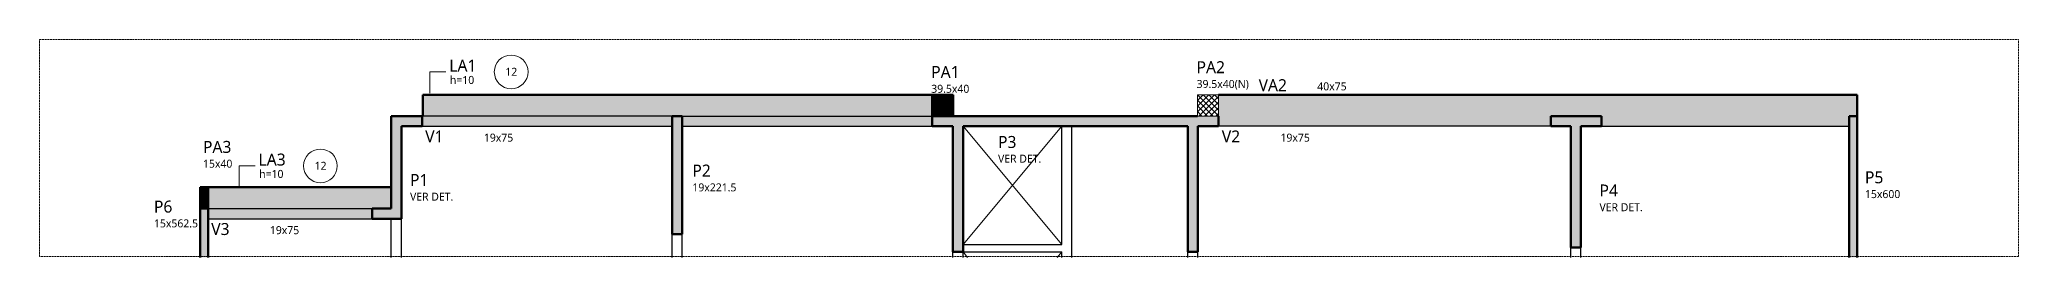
# Model space of a CAD drawing. Header units: centimetres. Extents: x -1981 to 73905, y -3196 to 88043.
# Drawn here: x 44725 to 48435, y 442 to 851 of the extents above; entities that cross this region are included whole.
import ezdxf

# ---------------------------------------------------------------- set-up
doc = ezdxf.new("R2010")
doc.units = ezdxf.units.CM
doc.linetypes.add('Hidden', pattern=[0.714375, 0.47625, -0.238125])
doc.layers.add('A-DETL', color=7, linetype='Continuous', lineweight=18, true_color=0x00a600)
for name, color, linetype, lineweight in [('A-DETL-GENF', 7, 'Continuous', 18), ('A-FLOR', 7, 'Continuous', 25), ('A-FLOR-IDEN', 7, 'Continuous', 9), ('S-BEAM', 7, 'Continuous', 25), ('S-BEAM-IDEN', 7, 'Continuous', 9), ('S-COLS', 7, 'Continuous', 25), ('S-COLS-IDEN', 7, 'Continuous', 9)]:
    doc.layers.add(name, color=color, linetype=linetype, lineweight=lineweight)
doc.styles.add('Gadugi', font='gadugi.ttf', dxfattribs={"height": 15})
doc.styles.add('Gadugi_2', font='gadugi.ttf', dxfattribs={"height": 0.2})
doc.styles.add('Gadugi_3', font='gadugi.ttf', dxfattribs={"height": 22.5})

# ---------------------------------------------------------------- blocks, each defined once
blk = doc.blocks.new('TQS - Pilar Polig_5 - TQS Column-3763471-DM G 008 - DETALHE NORTE PAV 12')
at = {"layer": 'S-COLS', "true_color": 0x808080}
blk.add_hatch(color=8, dxfattribs=at).paths.add_polyline_path([(-9.3, 150.1), (-9.3, -77.5), (-48, -77.5), (-48, -96.5), (47, -96.5), (47, -77.5), (9.7, -77.5), (9.7, 150.1)], flags=0)
at = {"layer": 'S-COLS', "lineweight": 50}
for p, q in [((-9.3, -77.5), (-9.3, 150.1)), ((-9.3, 150.1), (9.7, 150.1)), ((9.7, 150.1), (9.7, -77.5)), ((-48, -96.5), (-48, -77.5)), ((-48, -77.5), (-9.3, -77.5)), ((47, -96.5), (-48, -96.5)), ((9.7, -77.5), (47, -77.5)), ((47, -77.5), (47, -96.5))]:
    blk.add_line(p, q, dxfattribs=at)
blk = doc.blocks.new('PED_TAG_PILAR_R04 - PILAR VER DET_-2523782-DM G 008 - DETALHE NORTE PAV 12')
at = {"layer": 'S-COLS-IDEN', "insert": (0.115, -0.633), "char_height": 0.2, "width": 1.37089, "attachment_point": 1, "style": 'Gadugi_2'}
blk.add_mtext('VER DET.', dxfattribs=at)
blk = doc.blocks.new('PED_TAG_LAJE_R03 - TÍTULO_ESPESSURA_REBAIXO _LADO_-2582900-DM G 008 - DETALHE NORTE PAV 12')
at = {"layer": 'A-FLOR-IDEN'}
blk.add_circle((1.073, 0), 0.421, dxfattribs=at)

msp = doc.modelspace()

# ---------------------------------------------------------------- hatches: boundary and pattern name
at = {"layer": 'A-DETL-GENF', "true_color": 0x0000ff}
h = msp.add_hatch(dxfattribs=at)
h.set_pattern_fill('FP_6', color=5, style=0, pattern_type=2)
h.set_pattern_definition([(45, (46784.5934, 1516), (-5.3033, 5.3033), []), (135, (46784.5934, 1516), (-5.3033, -5.3033), [])])
h.paths.add_polyline_path([(46935.25, 707.12), (46935.25, 747.12), (46895.75, 747.12), (46895.75, 707.12)], flags=0)
at = {"layer": 'A-FLOR', "true_color": 0xffffcc}
for points in [[(45929.73, 707.12), (46398.25, 707.12), (46398.25, 747.12), (45443.75, 747.12), (45443.75, 707.12), (45910.73, 707.12)], [(45384.23, 533.55), (45384.23, 573.55), (45040.73, 573.55), (45040.73, 533.55), (45348.48, 533.55)]]:
    msp.add_hatch(color=7, dxfattribs=at).paths.add_polyline_path(points, flags=0)
at = {"layer": 'S-BEAM', "true_color": 0xffffcc}
for points in [[(48132.74, 707.12), (48132.75, 707.12), (48132.74, 747.12), (46935.25, 747.12), (46935.25, 707.12), (48117.74, 707.12)], [(45441.98, 688.12), (45910.73, 688.12), (45910.73, 707.12), (45441.98, 707.12)], [(45929.73, 688.12), (46398.48, 688.12), (46398.48, 707.12), (45929.73, 707.12)], [(47558.49, 688.12), (47558.49, 707.12), (46935.47, 707.12), (46935.47, 688.12)], [(47653.49, 688.12), (48117.74, 688.12), (48117.74, 707.12), (47653.49, 707.12)], [(45348.48, 514.55), (45348.48, 533.55), (45040.73, 533.55), (45040.73, 514.55)]]:
    msp.add_hatch(color=7, dxfattribs=at).paths.add_polyline_path(points, flags=0)
at = {"layer": 'S-COLS', "true_color": 0x808080}
for points in [[(46437.75, 707.12), (46437.75, 747.12), (46398.25, 747.12), (46398.25, 707.12)], [(45348.48, 514.55), (45403.23, 514.55), (45403.23, 688.12), (45441.98, 688.12), (45441.98, 707.12), (45384.23, 707.12), (45384.23, 533.55), (45348.48, 533.55)], [(45929.73, 485.65), (45929.73, 707.12), (45910.73, 707.12), (45910.73, 485.65)], [(46896.73, 452.12), (46896.73, 688.12), (46935.47, 688.12), (46935.47, 707.12), (46398.48, 707.12), (46398.48, 688.12), (46437.23, 688.12), (46437.23, 452.12), (46456.23, 452.12), (46456.23, 688.12), (46877.73, 688.12), (46877.73, 452.12)], [(48132.74, 441.9), (48132.74, 707.12), (48117.74, 707.12), (48117.74, 441.9)], [(45040.73, 533.55), (45040.73, 573.55), (45025.73, 573.55), (45025.73, 533.55)], [(45040.73, 441.9), (45040.73, 533.55), (45025.73, 533.55), (45025.73, 441.9)]]:
    msp.add_hatch(color=8, dxfattribs=at).paths.add_polyline_path(points, flags=0)

# ---------------------------------------------------------------- linework, layer by layer
at = {"layer": 'A-DETL', "color": 7, "linetype": 'Hidden'}
for p, q in [((44724.95, 850.56), (44724.95, 443.56)), ((48434.95, 850.56), (44724.95, 850.56)), ((48434.95, 443.56), (48434.95, 850.56)), ((44724.95, 443.56), (48434.95, 443.56))]:
    msp.add_line(p, q, dxfattribs=at)
at = {"layer": 'A-DETL', "color": 7}
for p, q in [((45456.71, 749.86), (45456.71, 789.86)), ((45456.71, 789.86), (45486.71, 789.86)), ((46935.25, 747.12), (46895.75, 747.12)), ((46895.75, 747.12), (46895.75, 707.12)), ((46935.25, 707.12), (46935.25, 747.12)), ((46895.75, 707.12), (46935.25, 707.12)), ((46641.23, 466.12), (46456.23, 688.12)), ((46641.23, 688.12), (46456.23, 466.12)), ((45099.08, 573.55), (45099.08, 613.55)), ((45099.08, 613.55), (45129.08, 613.55)), ((46456.23, 452.12), (46464.71, 441.9)), ((46632.75, 441.9), (46641.23, 452.12))]:
    msp.add_line(p, q, dxfattribs=at)
at = {"layer": 'A-FLOR', "color": 190, "lineweight": 70, "true_color": 0x8000ff}
for p, q in [((45443.75, 707.12), (45443.75, 747.12)), ((45443.75, 747.12), (46398.25, 747.12)), ((45040.73, 573.55), (45384.23, 573.55))]:
    msp.add_line(p, q, dxfattribs=at)
at = {"layer": 'S-BEAM', "color": 190, "lineweight": 70, "true_color": 0x8000ff}
for p in [(46935.25, 747.12), (48132.75, 707.12)]:
    msp.add_line(p, (48132.75, 747.12), dxfattribs=at)
at = {"layer": 'S-BEAM'}
for p, q in [((45910.73, 707.12), (45441.98, 707.12)), ((45929.73, 707.12), (46398.25, 707.12)), ((45441.98, 688.12), (45910.73, 688.12)), ((45929.73, 688.12), (46398.48, 688.12)), ((46641.23, 466.12), (46641.23, 688.12)), ((46660.23, 441.9), (46660.23, 688.12)), ((47558.49, 688.12), (46935.47, 688.12)), ((47653.49, 688.12), (48117.74, 688.12)), ((45040.73, 533.55), (45348.48, 533.55)), ((45040.73, 514.55), (45348.48, 514.55)), ((45384.23, 441.9), (45384.23, 514.55)), ((45403.23, 441.9), (45403.23, 514.55)), ((45910.73, 441.9), (45910.73, 485.65)), ((45929.73, 441.9), (45929.73, 485.65)), ((46437.23, 441.9), (46437.23, 452.12)), ((46456.23, 466.12), (46641.23, 466.12)), ((46456.23, 441.9), (46456.23, 452.12)), ((46456.23, 452.12), (46641.23, 452.12)), ((46641.23, 441.9), (46641.23, 452.12)), ((46877.73, 441.9), (46877.73, 452.12)), ((46896.73, 441.9), (46896.73, 452.12)), ((47595.74, 441.9), (47595.74, 460.55)), ((47614.74, 441.9), (47614.74, 460.55))]:
    msp.add_line(p, q, dxfattribs=at)
at = {"layer": 'S-COLS', "color": 190, "lineweight": 70, "true_color": 0x8000ff}
for p, q in [((46398.25, 707.12), (46398.25, 747.12)), ((46398.25, 747.12), (46437.75, 747.12)), ((46437.75, 747.12), (46437.75, 707.12)), ((46437.75, 707.12), (46398.25, 707.12)), ((45025.73, 533.55), (45025.73, 573.55)), ((45025.73, 573.55), (45040.73, 573.55)), ((45040.73, 573.55), (45040.73, 533.55)), ((45040.73, 533.55), (45025.73, 533.55))]:
    msp.add_line(p, q, dxfattribs=at)
at = {"layer": 'S-COLS', "lineweight": 50}
for p, q in [((45384.23, 533.55), (45384.23, 707.12)), ((45384.23, 707.12), (45441.98, 707.12)), ((45441.98, 707.12), (45441.98, 688.12)), ((45910.73, 485.65), (45910.73, 707.12)), ((45910.73, 707.12), (45929.73, 707.12)), ((45929.73, 707.12), (45929.73, 485.65)), ((46398.48, 707.12), (46895.75, 707.12)), ((46398.48, 688.12), (46398.48, 707.12)), ((46935.25, 707.12), (46935.47, 707.12)), ((46935.47, 707.12), (46935.47, 688.12)), ((48117.74, 441.9), (48117.74, 707.12)), ((48117.74, 707.12), (48132.74, 707.12)), ((48132.74, 707.12), (48132.74, 441.9)), ((45441.98, 688.12), (45403.23, 688.12)), ((45403.23, 688.12), (45403.23, 514.55)), ((46437.23, 688.12), (46398.48, 688.12)), ((46437.23, 452.12), (46437.23, 688.12)), ((46877.73, 688.12), (46456.23, 688.12)), ((46456.23, 688.12), (46456.23, 452.12)), ((46877.73, 452.12), (46877.73, 688.12)), ((46935.47, 688.12), (46896.73, 688.12)), ((46896.73, 688.12), (46896.73, 452.12)), ((45025.73, 441.9), (45025.73, 533.55)), ((45025.73, 533.55), (45040.73, 533.55)), ((45040.73, 533.55), (45040.73, 441.9)), ((45348.48, 514.55), (45348.48, 533.55)), ((45348.48, 533.55), (45384.23, 533.55)), ((45403.23, 514.55), (45348.48, 514.55)), ((45929.73, 485.65), (45910.73, 485.65)), ((46456.23, 452.12), (46437.23, 452.12)), ((46896.73, 452.12), (46877.73, 452.12))]:
    msp.add_line(p, q, dxfattribs=at)

# ---------------------------------------------------------------- block references
at = {"layer": 'A-FLOR-IDEN', "xscale": 74.99999999999996, "yscale": 74.99999999999996, "zscale": 74.99999999999996}
for p in [(45528.64, 789.91), (45171.02, 613.59)]:
    msp.add_blockref('PED_TAG_LAJE_R03 - TÍTULO_ESPESSURA_REBAIXO _LADO_-2582900-DM G 008 - DETALHE NORTE PAV 12', p, dxfattribs=at)
at = {"layer": 'S-COLS', "rotation": 180}
msp.add_blockref('TQS - Pilar Polig_5 - TQS Column-3763471-DM G 008 - DETALHE NORTE PAV 12', (47605.46, 610.64), dxfattribs=at)
at = {"layer": 'S-COLS-IDEN', "xscale": 74.99999999999996, "yscale": 74.99999999999996, "zscale": 74.99999999999996}
for p in [(46513.29, 682.07), (45410.9, 610.83), (47640.91, 591.08)]:
    msp.add_blockref('PED_TAG_PILAR_R04 - PILAR VER DET_-2523782-DM G 008 - DETALHE NORTE PAV 12', p, dxfattribs=at)

# ---------------------------------------------------------------- texts
at = {"layer": 'A-FLOR-IDEN', "attachment_point": 1}
for s, insert, char_height, width, style in [('h=10', (45494.25, 782.34), 15, 59.5253, 'Gadugi'), ('LA1', (45493.07, 813.06), 22.5, 63.7342, 'Gadugi_3'), ('12', (45598.17, 797.56), 15, 27.6582, 'Gadugi'), ('LA3', (45135.45, 636.74), 22.5, 63.7342, 'Gadugi_3'), ('h=10', (45136.62, 606.03), 15, 59.5253, 'Gadugi'), ('12', (45240.55, 621.25), 15, 27.6582, 'Gadugi')]:
    msp.add_mtext(s, dxfattribs=dict(at, insert=insert, char_height=char_height, width=width, style=style))
at = {"layer": 'S-BEAM-IDEN', "attachment_point": 1}
for s, insert, char_height, width, style in [('VA2', (47010.47, 776.24), 22.5, 69.7468, 'Gadugi_3'), ('40x75', (47120.41, 770.33), 15, 67.3417, 'Gadugi'), ('V1', (45447.97, 680.03), 22.5, 45.0949, 'Gadugi_3'), ('19x75', (45557.92, 674.12), 15, 67.3417, 'Gadugi'), ('V2', (46941.46, 680.03), 22.5, 45.0949, 'Gadugi_3'), ('19x75', (47051.41, 674.12), 15, 67.3417, 'Gadugi'), ('V3', (45046.73, 506.46), 22.5, 45.0949, 'Gadugi_3'), ('19x75', (45156.67, 500.56), 15, 67.3417, 'Gadugi')]:
    msp.add_mtext(s, dxfattribs=dict(at, insert=insert, char_height=char_height, width=width, style=style))
at = {"layer": 'S-COLS-IDEN', "attachment_point": 1}
for s, insert, char_height, width, style in [('PA1', (46396.61, 800.99), 22.5, 67.3417, 'Gadugi_3'), ('PA2', (46894.11, 810.01), 22.5, 67.3417, 'Gadugi_3'), ('39.5x40', (46396.61, 765.76), 15, 86.5822, 'Gadugi'), ('39.5x40(N)', (46894.11, 774.78), 15, 121.4557, 'Gadugi'), ('P3', (46521.91, 669.72), 22.5, 42.6899, 'Gadugi_3'), ('PA3', (45031.34, 660.49), 22.5, 67.3417, 'Gadugi_3'), ('15x40', (45031.34, 625.26), 15, 67.3417, 'Gadugi'), ('P1', (45419.51, 598.48), 22.5, 42.6899, 'Gadugi_3'), ('P2', (45948.84, 616.03), 22.5, 42.6899, 'Gadugi_3'), ('P5', (48147.26, 603.48), 22.5, 42.6899, 'Gadugi_3'), ('19x221.5', (45948.84, 580.79), 15, 100.4114, 'Gadugi'), ('P4', (47649.53, 578.72), 22.5, 42.6899, 'Gadugi_3'), ('15x600', (48147.26, 568.24), 15, 81.1709, 'Gadugi'), ('P6', (44939.4, 548.5), 22.5, 42.6899, 'Gadugi_3'), ('15x562.5', (44939.4, 513.27), 15, 100.4114, 'Gadugi')]:
    msp.add_mtext(s, dxfattribs=dict(at, insert=insert, char_height=char_height, width=width, style=style))

doc.saveas('drawing.dxf')
